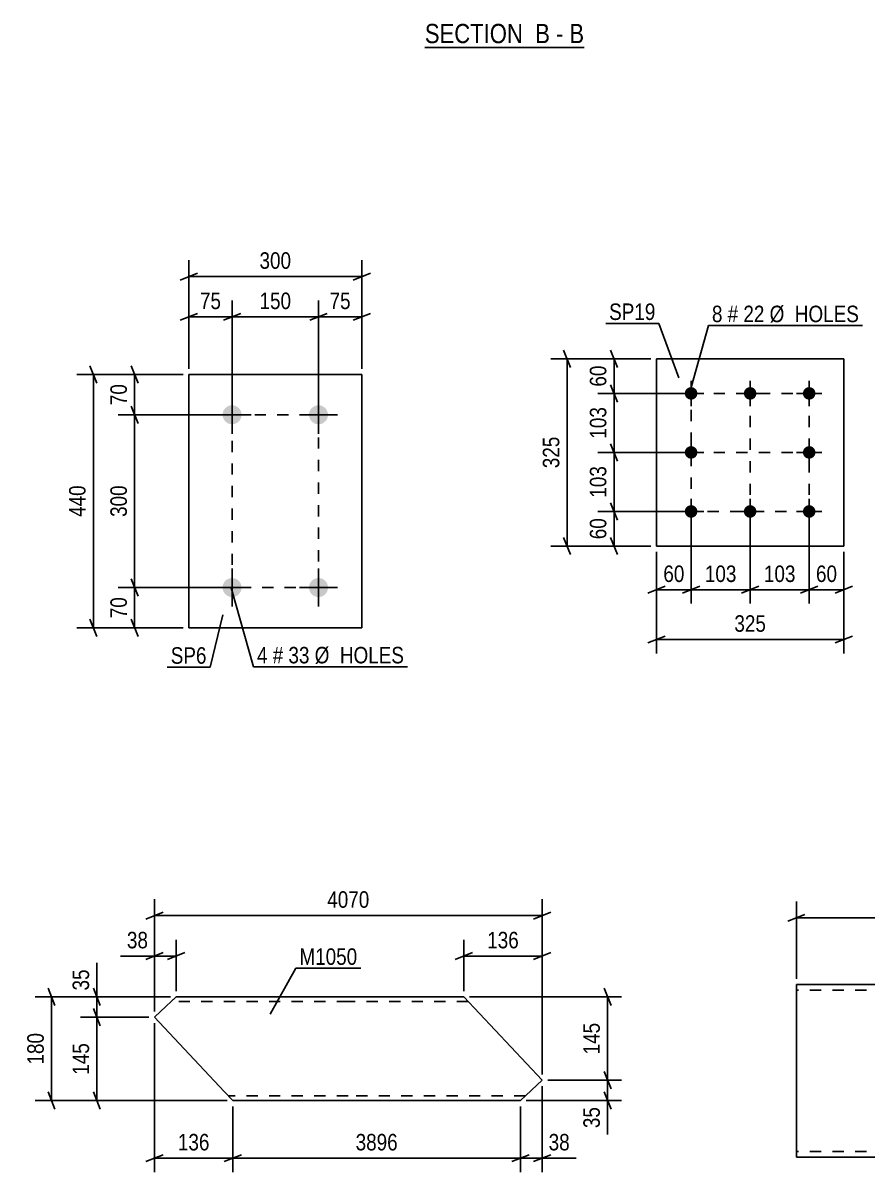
# Model space of a CAD drawing. Header units: millimetres. Extents: x 0 to 1189, y 0 to 841.
# Drawn here: x 473.3 to 619.8, y 185.2 to 384.7 of the extents above; entities that cross this region are included whole.
import ezdxf

# ---------------------------------------------------------------- set-up
doc = ezdxf.new("R2010")
doc.units = ezdxf.units.MM
doc.linetypes.add('DXK_LINE_DOT2', pattern=[3.9198, 1.9599, -1.9599])
doc.styles.add('Arial Narrow', font='ARIALN.TTF', dxfattribs={"height": 0.2})

# ---------------------------------------------------------------- blocks, each defined once
blk = doc.blocks.new('Unknown-761551702-13 - 3599')
at = {"color": 6, "linetype": 'Continuous'}
blk.add_line((543.06, 380.49), (570.71, 380.49), dxfattribs=at)
at = {"color": 0, "linetype": 'Continuous'}
for points in [[(561.17, 381.24), (561.17, 384.74), (543.06, 384.74), (543.06, 381.24)], [(564.78, 381.24), (564.78, 384.74), (562.22, 384.74), (562.22, 381.24)], [(567.1, 381.24), (567.1, 384.74), (565.83, 384.74), (565.83, 381.24)], [(570.71, 381.24), (570.71, 384.74), (568.15, 384.74), (568.15, 381.24)]]:
    blk.add_wipeout(points, dxfattribs=at)
at = {"color": 7, "linetype": 'Continuous', "style": 'Arial Narrow'}
for s, p in [('SECTION ', (543.06, 381.24)), ('B', (562.22, 381.24)), ('B', (568.15, 381.24)), ('-', (565.83, 381.24))]:
    blk.add_text(s, height=3.34, dxfattribs=at).set_placement(p)
blk = doc.blocks.new('Part-761551702-22329 - 22328')
at = {"color": 2, "linetype": 'Continuous'}
for p, q in [((499.87, 215.62), (498.17, 214.02)), ((529.72, 215.62), (499.87, 215.62)), ((549.82, 215.62), (529.82, 215.62)), ((563.43, 201.15), (549.82, 215.62)), ((498.17, 214.02), (496.11, 212.09)), ((508.22, 199.22), (496.11, 212.09)), ((563.43, 201.15), (559.67, 197.62)), ((509.72, 197.62), (508.22, 199.22)), ((509.72, 197.62), (529.72, 197.62)), ((529.82, 197.62), (559.67, 197.62))]:
    blk.add_line(p, q, dxfattribs=at)
at = {"color": 7, "linetype": 'DXK_LINE_DOT2'}
for p, q in [((499.87, 215.62), (498.82, 214.63)), ((529.72, 214.82), (499.02, 214.82)), ((550.57, 214.82), (529.82, 214.82)), ((509.61, 197.74), (508.22, 199.22)), ((529.72, 198.42), (508.97, 198.42)), ((560.52, 198.42), (529.82, 198.42))]:
    blk.add_line(p, q, dxfattribs=at)
blk = doc.blocks.new('Part-761551702-22372 - 22371')
at = {"color": 2, "linetype": 'Continuous'}
for p, q in [((583.28, 293.92), (583.28, 326.42)), ((583.28, 326.42), (615.78, 326.42)), ((615.78, 326.42), (615.78, 293.92)), ((615.78, 293.92), (583.28, 293.92))]:
    blk.add_line(p, q, dxfattribs=at)
blk = doc.blocks.new('Bolt-761551702-22373 - 22371')
at = {"linetype": 'Continuous'}
for points in [[(589.28, 321.52, -1), (589.28, 319.32, -1)], [(599.53, 321.52, -1), (599.53, 319.32, -1)], [(609.78, 321.52, -1), (609.78, 319.32, -1)], [(589.28, 311.27, -1), (589.28, 309.07, -1)], [(609.78, 311.27, -1), (609.78, 309.07, -1)], [(589.28, 301.02, -1), (589.28, 298.82, -1)], [(599.53, 301.02, -1), (599.53, 298.82, -1)], [(609.78, 301.02, -1), (609.78, 298.82, -1)]]:
    blk.add_hatch(color=1, dxfattribs=at).paths.add_polyline_path(points)
at = {"color": 1, "linetype": 'Continuous'}
for p, q in [((589.28, 322.62), (589.28, 318.22)), ((599.53, 322.62), (599.53, 318.22)), ((609.78, 322.62), (609.78, 318.22)), ((587.08, 320.42), (591.48, 320.42)), ((597.33, 320.42), (601.73, 320.42)), ((607.58, 320.42), (611.98, 320.42)), ((589.28, 312.37), (589.28, 307.97)), ((609.78, 312.37), (609.78, 307.97)), ((587.08, 310.17), (591.48, 310.17)), ((607.58, 310.17), (611.98, 310.17)), ((589.28, 302.12), (589.28, 297.72)), ((599.53, 302.12), (599.53, 297.72)), ((609.78, 302.12), (609.78, 297.72)), ((587.08, 299.92), (591.48, 299.92)), ((597.33, 299.92), (601.73, 299.92)), ((607.58, 299.92), (611.98, 299.92))]:
    blk.add_line(p, q, dxfattribs=at)
blk = doc.blocks.new('Part-761551702-22412 - 22411')
at = {"color": 2, "linetype": 'Continuous'}
for p, q in [((627.55, 217.79), (607.55, 217.79)), ((607.55, 189.79), (607.55, 217.79)), ((647.65, 217.79), (627.65, 217.79)), ((647.65, 217.79), (647.65, 187.79)), ((607.55, 189.79), (607.55, 187.79)), ((627.55, 187.79), (607.55, 187.79)), ((647.65, 187.79), (627.65, 187.79))]:
    blk.add_line(p, q, dxfattribs=at)
at = {"color": 7, "linetype": 'DXK_LINE_DOT2'}
for p, q in [((627.55, 216.79), (607.55, 216.79)), ((647.65, 216.79), (627.65, 216.79)), ((607.55, 187.94), (607.55, 189.79)), ((607.55, 188.79), (607.55, 188.86)), ((627.55, 188.79), (607.55, 188.79)), ((647.65, 188.79), (627.65, 188.79)), ((647.65, 188.79), (647.65, 188.86))]:
    blk.add_line(p, q, dxfattribs=at)
blk = doc.blocks.new('Part-761551702-22421 - 22420')
at = {"color": 2, "linetype": 'Continuous'}
for p, q in [((502.09, 279.71), (502.09, 323.71)), ((502.09, 323.71), (532.09, 323.71)), ((532.09, 323.71), (532.09, 279.71)), ((532.09, 279.71), (502.09, 279.71))]:
    blk.add_line(p, q, dxfattribs=at)
blk = doc.blocks.new('Bolt-761551702-22422 - 22420')
at = {"linetype": 'Continuous'}
for points in [[(509.59, 318.36, -1), (509.59, 315.06, -1)], [(524.59, 318.36, -1), (524.59, 315.06, -1)], [(509.59, 288.36, -1), (509.59, 285.06, -1)], [(524.59, 288.36, -1), (524.59, 285.06, -1)]]:
    blk.add_hatch(color=1, dxfattribs=at).paths.add_polyline_path(points)
at = {"color": 1, "linetype": 'Continuous'}
for p, q in [((509.59, 320.01), (509.59, 313.41)), ((524.59, 320.01), (524.59, 313.41)), ((506.29, 316.71), (512.89, 316.71)), ((521.29, 316.71), (527.89, 316.71)), ((509.59, 290.01), (509.59, 283.41)), ((524.59, 290.01), (524.59, 283.41)), ((506.29, 286.71), (512.89, 286.71)), ((521.29, 286.71), (527.89, 286.71))]:
    blk.add_line(p, q, dxfattribs=at)
blk = doc.blocks.new('Rectangle-761551702-24281 - 22371')
at = {"color": 1, "linetype": 'DXK_LINE_DOT2'}
blk.add_lwpolyline([(589.28, 320.42), (609.78, 320.42), (609.78, 299.92), (589.28, 299.92), (589.28, 320.42)], close=True, dxfattribs=at)
blk = doc.blocks.new('Rectangle-761551702-24245 - 22420')
at = {"color": 1, "linetype": 'DXK_LINE_DOT2'}
blk.add_lwpolyline([(509.59, 316.71), (524.59, 316.71), (524.59, 286.71), (509.59, 286.71), (509.59, 316.71)], close=True, dxfattribs=at)
blk = doc.blocks.new('Line-761551702-24291 - 22371')
at = {"color": 1, "linetype": 'DXK_LINE_DOT2'}
blk.add_line((599.53, 320.42), (599.53, 299.92), dxfattribs=at)
blk = doc.blocks.new('Line-761551702-24298 - 22371')
at = {"color": 1, "linetype": 'DXK_LINE_DOT2'}
blk.add_line((589.28, 310.17), (609.78, 310.17), dxfattribs=at)
blk = doc.blocks.new('StraightDimension-761551702-22652 - 22328')
at = {"color": 7, "linetype": 'Continuous'}
for p, q in [((574.18, 202.65), (575.38, 199.65)), ((564.43, 201.15), (577.18, 201.15)), ((574.78, 197.62), (574.78, 201.15)), ((560.67, 197.62), (577.18, 197.62)), ((575.38, 196.12), (574.18, 199.12))]:
    blk.add_line(p, q, dxfattribs=at)
at = {"color": 0}
blk.add_wipeout([(574.03, 197.09), (569.83, 197.09), (569.83, 192.24), (574.03, 192.24)], dxfattribs=at)
at = {"color": 7, "linetype": 'Continuous'}
blk.add_line((574.78, 197.62), (574.78, 191.71), dxfattribs=at)
blk.add_line((574.78, 197.62), (574.78, 191.71), dxfattribs=at)
at = {"color": 3, "style": 'Arial Narrow'}
blk.add_text('35', height=2.863, rotation=90.0002, dxfattribs=at).set_placement((573.43, 192.84))
blk = doc.blocks.new('StraightDimension-761551702-22644 - 22328')
at = {"color": 7, "linetype": 'Continuous'}
for p, q in [((486.71, 210.59), (485.51, 213.59)), ((495.11, 212.09), (483.26, 212.09)), ((486.11, 197.62), (486.11, 212.09)), ((508.72, 197.62), (483.26, 197.62)), ((485.51, 199.12), (486.71, 196.12))]:
    blk.add_line(p, q, dxfattribs=at)
at = {"color": 0}
blk.add_wipeout([(485.36, 208.19), (481.16, 208.19), (481.16, 201.51), (485.36, 201.51)], dxfattribs=at)
at = {"color": 3, "style": 'Arial Narrow'}
blk.add_text('145', height=2.863, rotation=90.0002, dxfattribs=at).set_placement((484.76, 202.11))
blk = doc.blocks.new('StraightDimension-761551702-22651 - 22328')
at = {"color": 7, "linetype": 'Continuous'}
for p, q in [((550.82, 215.62), (577.18, 215.62)), ((575.38, 214.12), (574.18, 217.12)), ((574.78, 201.15), (574.78, 215.62)), ((574.18, 202.65), (575.38, 199.65)), ((564.43, 201.15), (577.18, 201.15))]:
    blk.add_line(p, q, dxfattribs=at)
at = {"color": 0}
blk.add_wipeout([(574.03, 211.73), (569.83, 211.73), (569.83, 205.04), (574.03, 205.04)], dxfattribs=at)
at = {"color": 3, "style": 'Arial Narrow'}
blk.add_text('145', height=2.863, rotation=90.0002, dxfattribs=at).set_placement((573.43, 205.64))
blk = doc.blocks.new('StraightDimension-761551702-22643 - 22328')
at = {"color": 7, "linetype": 'Continuous'}
for p, q in [((498.87, 215.62), (483.26, 215.62)), ((485.51, 217.12), (486.71, 214.12)), ((486.11, 212.09), (486.11, 215.62)), ((486.71, 210.59), (485.51, 213.59)), ((495.11, 212.09), (483.26, 212.09))]:
    blk.add_line(p, q, dxfattribs=at)
at = {"color": 0}
blk.add_wipeout([(485.36, 221), (481.16, 221), (481.16, 216.14), (485.36, 216.14)], dxfattribs=at)
at = {"color": 7, "linetype": 'Continuous'}
blk.add_line((486.11, 215.62), (486.11, 221.52), dxfattribs=at)
blk.add_line((486.11, 215.62), (486.11, 221.52), dxfattribs=at)
at = {"color": 3, "style": 'Arial Narrow'}
blk.add_text('35', height=2.863, rotation=90.0002, dxfattribs=at).set_placement((484.76, 216.74))
blk = doc.blocks.new('StraightDimension-761551702-22635 - 22328')
at = {"color": 7, "linetype": 'Continuous'}
for p, q in [((549.82, 216.62), (549.82, 225.56)), ((563.43, 202.15), (563.43, 225.56)), ((551.32, 223.31), (548.32, 222.11)), ((549.82, 222.71), (563.43, 222.71)), ((561.93, 222.11), (564.93, 223.31))]:
    blk.add_line(p, q, dxfattribs=at)
at = {"color": 0}
blk.add_wipeout([(559.97, 223.46), (559.97, 227.66), (553.28, 227.66), (553.28, 223.46)], dxfattribs=at)
at = {"color": 3, "style": 'Arial Narrow'}
blk.add_text('136', height=2.863, dxfattribs=at).set_placement((553.88, 224.06))
blk = doc.blocks.new('StraightDimension-761551702-24707 - 22328')
at = {"color": 7, "linetype": 'Continuous'}
for p, q in [((496.11, 211.09), (496.11, 185.22)), ((509.72, 196.62), (509.72, 185.22)), ((497.61, 188.22), (494.61, 187.02)), ((496.11, 187.62), (509.72, 187.62)), ((508.22, 187.02), (511.22, 188.22))]:
    blk.add_line(p, q, dxfattribs=at)
at = {"color": 0}
blk.add_wipeout([(506.26, 188.37), (506.26, 192.57), (499.58, 192.57), (499.58, 188.37)], dxfattribs=at)
at = {"color": 3, "style": 'Arial Narrow'}
blk.add_text('136', height=2.863, dxfattribs=at).set_placement((500.18, 188.97))
blk = doc.blocks.new('StraightDimension-761551702-22639 - 22328')
at = {"color": 7, "linetype": 'Continuous'}
for p, q in [((496.11, 213.09), (496.11, 225.56)), ((499.87, 216.62), (499.87, 225.56)), ((494.61, 222.11), (497.61, 223.31)), ((496.11, 222.71), (499.87, 222.71)), ((501.37, 223.31), (498.37, 222.11))]:
    blk.add_line(p, q, dxfattribs=at)
at = {"color": 0}
blk.add_wipeout([(495.59, 223.46), (495.59, 227.66), (490.73, 227.66), (490.73, 223.46)], dxfattribs=at)
at = {"color": 7, "linetype": 'Continuous'}
blk.add_line((496.11, 222.71), (490.21, 222.71), dxfattribs=at)
blk.add_line((496.11, 222.71), (490.21, 222.71), dxfattribs=at)
at = {"color": 3, "style": 'Arial Narrow'}
blk.add_text('38', height=2.863, dxfattribs=at).set_placement((491.33, 224.06))
blk = doc.blocks.new('StraightDimension-761551702-22659 - 22328')
at = {"color": 7, "linetype": 'Continuous'}
for p, q in [((496.11, 213.09), (496.11, 232.6)), ((563.43, 202.15), (563.43, 232.6)), ((497.61, 230.35), (494.61, 229.15)), ((496.11, 229.75), (563.43, 229.75)), ((561.93, 229.15), (564.93, 230.35))]:
    blk.add_line(p, q, dxfattribs=at)
at = {"color": 0}
blk.add_wipeout([(534.03, 230.5), (534.03, 234.7), (525.51, 234.7), (525.51, 230.5)], dxfattribs=at)
at = {"color": 3, "style": 'Arial Narrow'}
blk.add_text('4070', height=2.863, dxfattribs=at).set_placement((526.11, 231.1))
blk = doc.blocks.new('StraightDimension-761551702-24705 - 22328')
at = {"color": 7, "linetype": 'Continuous'}
for p, q in [((563.43, 200.15), (563.43, 185.22)), ((559.67, 196.62), (559.67, 185.22)), ((558.17, 187.02), (561.17, 188.22)), ((559.67, 187.62), (563.43, 187.62)), ((564.93, 188.22), (561.93, 187.02))]:
    blk.add_line(p, q, dxfattribs=at)
at = {"color": 0}
blk.add_wipeout([(568.81, 188.37), (568.81, 192.57), (563.95, 192.57), (563.95, 188.37)], dxfattribs=at)
at = {"color": 7, "linetype": 'Continuous'}
blk.add_line((563.43, 187.62), (569.33, 187.62), dxfattribs=at)
blk.add_line((563.43, 187.62), (569.33, 187.62), dxfattribs=at)
at = {"color": 3, "style": 'Arial Narrow'}
blk.add_text('38', height=2.863, dxfattribs=at).set_placement((564.55, 188.97))
blk = doc.blocks.new('StraightDimension-761551702-24706 - 22328')
at = {"color": 7, "linetype": 'Continuous'}
for p, q in [((509.72, 196.62), (509.72, 185.22)), ((559.67, 196.62), (559.67, 185.22)), ((511.22, 188.22), (508.22, 187.02)), ((509.72, 187.62), (559.67, 187.62)), ((558.17, 187.02), (561.17, 188.22))]:
    blk.add_line(p, q, dxfattribs=at)
at = {"color": 0}
blk.add_wipeout([(538.95, 188.37), (538.95, 192.57), (530.44, 192.57), (530.44, 188.37)], dxfattribs=at)
at = {"color": 3, "style": 'Arial Narrow'}
blk.add_text('3896', height=2.863, dxfattribs=at).set_placement((531.04, 188.97))
blk = doc.blocks.new('StraightDimension-761551702-24772 - 22328')
at = {"color": 7, "linetype": 'Continuous'}
for p, q in [((498.87, 215.62), (475.39, 215.62)), ((478.84, 214.12), (477.64, 217.12)), ((478.24, 197.62), (478.24, 215.62)), ((508.72, 197.62), (475.39, 197.62)), ((477.64, 199.12), (478.84, 196.12))]:
    blk.add_line(p, q, dxfattribs=at)
at = {"color": 0}
blk.add_wipeout([(477.49, 209.96), (473.29, 209.96), (473.29, 203.28), (477.49, 203.28)], dxfattribs=at)
at = {"color": 3, "style": 'Arial Narrow'}
blk.add_text('180', height=2.863, rotation=90.0002, dxfattribs=at).set_placement((476.89, 203.88))
blk = doc.blocks.new('StraightDimension-761551702-22679 - 22371')
at = {"color": 7, "linetype": 'Continuous'}
for p, q in [((575.31, 327.92), (576.51, 324.92)), ((582.28, 326.42), (573.06, 326.42)), ((575.91, 320.42), (575.91, 326.42)), ((576.51, 318.92), (575.31, 321.92)), ((588.28, 320.42), (573.06, 320.42))]:
    blk.add_line(p, q, dxfattribs=at)
at = {"color": 0}
blk.add_wipeout([(575.16, 325.85), (570.96, 325.85), (570.96, 321), (575.16, 321)], dxfattribs=at)
at = {"color": 3, "style": 'Arial Narrow'}
blk.add_text('60', height=2.863, rotation=90.0002, dxfattribs=at).set_placement((574.56, 321.6))
blk = doc.blocks.new('StraightDimension-761551702-22695 - 22371')
at = {"color": 7, "linetype": 'Continuous'}
for p, q in [((568.35, 324.92), (567.15, 327.92)), ((582.28, 326.42), (564.9, 326.42)), ((567.75, 293.92), (567.75, 326.42)), ((567.15, 295.42), (568.35, 292.42)), ((582.28, 293.92), (564.9, 293.92))]:
    blk.add_line(p, q, dxfattribs=at)
at = {"color": 0}
blk.add_wipeout([(567, 313.52), (562.8, 313.52), (562.8, 306.83), (567, 306.83)], dxfattribs=at)
at = {"color": 3, "style": 'Arial Narrow'}
blk.add_text('325', height=2.863, rotation=90.0002, dxfattribs=at).set_placement((566.4, 307.43))
blk = doc.blocks.new('StraightDimension-761551702-22682 - 22371')
at = {"color": 7, "linetype": 'Continuous'}
for p, q in [((575.31, 301.42), (576.51, 298.42)), ((588.28, 299.92), (573.06, 299.92)), ((575.91, 293.92), (575.91, 299.92)), ((576.51, 292.42), (575.31, 295.42)), ((582.28, 293.92), (573.06, 293.92))]:
    blk.add_line(p, q, dxfattribs=at)
at = {"color": 0}
blk.add_wipeout([(575.16, 299.35), (570.96, 299.35), (570.96, 294.5), (575.16, 294.5)], dxfattribs=at)
at = {"color": 3, "style": 'Arial Narrow'}
blk.add_text('60', height=2.863, rotation=90.0002, dxfattribs=at).set_placement((574.56, 295.1))
blk = doc.blocks.new('StraightDimension-761551702-22699 - 22371')
at = {"color": 7, "linetype": 'Continuous'}
for p, q in [((609.78, 298.92), (609.78, 283.92)), ((615.78, 292.92), (615.78, 283.92)), ((608.28, 285.72), (611.28, 286.92)), ((609.78, 286.32), (615.78, 286.32)), ((617.28, 286.92), (614.28, 285.72))]:
    blk.add_line(p, q, dxfattribs=at)
at = {"color": 0}
blk.add_wipeout([(615.21, 287.07), (615.21, 291.27), (610.36, 291.27), (610.36, 287.07)], dxfattribs=at)
at = {"color": 3, "style": 'Arial Narrow'}
blk.add_text('60', height=2.863, dxfattribs=at).set_placement((610.96, 287.67))
blk = doc.blocks.new('StraightDimension-761551702-22702 - 22371')
at = {"color": 7, "linetype": 'Continuous'}
for p, q in [((589.28, 298.92), (589.28, 283.92)), ((583.28, 292.92), (583.28, 283.92)), ((581.78, 285.72), (584.78, 286.92)), ((583.28, 286.32), (589.28, 286.32)), ((590.78, 286.92), (587.78, 285.72))]:
    blk.add_line(p, q, dxfattribs=at)
at = {"color": 0}
blk.add_wipeout([(588.71, 287.07), (588.71, 291.27), (583.86, 291.27), (583.86, 287.07)], dxfattribs=at)
at = {"color": 3, "style": 'Arial Narrow'}
blk.add_text('60', height=2.863, dxfattribs=at).set_placement((584.46, 287.67))
blk = doc.blocks.new('StraightDimension-761551702-22715 - 22371')
at = {"color": 7, "linetype": 'Continuous'}
for p, q in [((583.28, 292.92), (583.28, 275.28)), ((615.78, 292.92), (615.78, 275.28)), ((584.78, 278.28), (581.78, 277.08)), ((583.28, 277.68), (615.78, 277.68)), ((614.28, 277.08), (617.28, 278.28))]:
    blk.add_line(p, q, dxfattribs=at)
at = {"color": 0}
blk.add_wipeout([(602.88, 278.43), (602.88, 282.63), (596.19, 282.63), (596.19, 278.43)], dxfattribs=at)
at = {"color": 3, "style": 'Arial Narrow'}
blk.add_text('325', height=2.863, dxfattribs=at).set_placement((596.79, 279.03))
blk = doc.blocks.new('StraightDimension-761551702-27490 - 22371')
at = {"color": 7, "linetype": 'Continuous'}
for p, q in [((575.31, 311.67), (576.51, 308.67)), ((588.28, 310.17), (573.06, 310.17)), ((575.91, 299.92), (575.91, 310.17)), ((576.51, 298.42), (575.31, 301.42)), ((588.28, 299.92), (573.06, 299.92))]:
    blk.add_line(p, q, dxfattribs=at)
at = {"color": 0}
blk.add_wipeout([(575.16, 308.39), (570.96, 308.39), (570.96, 301.71), (575.16, 301.71)], dxfattribs=at)
at = {"color": 3, "style": 'Arial Narrow'}
blk.add_text('103', height=2.863, rotation=90.0002, dxfattribs=at).set_placement((574.56, 302.31))
blk = doc.blocks.new('StraightDimension-761551702-27492 - 22371')
at = {"color": 7, "linetype": 'Continuous'}
for p, q in [((575.31, 321.92), (576.51, 318.92)), ((588.28, 320.42), (573.06, 320.42)), ((575.91, 310.17), (575.91, 320.42)), ((576.51, 308.67), (575.31, 311.67)), ((588.28, 310.17), (573.06, 310.17))]:
    blk.add_line(p, q, dxfattribs=at)
at = {"color": 0}
blk.add_wipeout([(575.16, 318.64), (570.96, 318.64), (570.96, 311.96), (575.16, 311.96)], dxfattribs=at)
at = {"color": 3, "style": 'Arial Narrow'}
blk.add_text('103', height=2.863, rotation=90.0002, dxfattribs=at).set_placement((574.56, 312.56))
blk = doc.blocks.new('StraightDimension-761551702-27494 - 22371')
at = {"color": 7, "linetype": 'Continuous'}
for p, q in [((589.28, 298.92), (589.28, 283.92)), ((599.53, 298.92), (599.53, 283.92)), ((587.78, 285.72), (590.78, 286.92)), ((589.28, 286.32), (599.53, 286.32)), ((601.03, 286.92), (598.03, 285.72))]:
    blk.add_line(p, q, dxfattribs=at)
at = {"color": 0}
blk.add_wipeout([(597.75, 287.07), (597.75, 291.27), (591.07, 291.27), (591.07, 287.07)], dxfattribs=at)
at = {"color": 3, "style": 'Arial Narrow'}
blk.add_text('103', height=2.863, dxfattribs=at).set_placement((591.67, 287.67))
blk = doc.blocks.new('StraightDimension-761551702-27496 - 22371')
at = {"color": 7, "linetype": 'Continuous'}
for p, q in [((599.53, 298.92), (599.53, 283.92)), ((609.78, 298.92), (609.78, 283.92)), ((598.03, 285.72), (601.03, 286.92)), ((599.53, 286.32), (609.78, 286.32)), ((611.28, 286.92), (608.28, 285.72))]:
    blk.add_line(p, q, dxfattribs=at)
at = {"color": 0}
blk.add_wipeout([(608, 287.07), (608, 291.27), (601.32, 291.27), (601.32, 287.07)], dxfattribs=at)
at = {"color": 3, "style": 'Arial Narrow'}
blk.add_text('103', height=2.863, dxfattribs=at).set_placement((601.92, 287.67))
blk = doc.blocks.new('StraightDimension-761551702-22723 - 22411')
at = {"color": 7, "linetype": 'Continuous'}
for p, q in [((607.55, 218.79), (607.55, 232.21)), ((647.65, 218.79), (647.65, 232.21)), ((609.05, 229.96), (606.05, 228.76)), ((646.15, 228.76), (649.15, 229.96)), ((607.55, 229.36), (647.65, 229.36))]:
    blk.add_line(p, q, dxfattribs=at)
at = {"color": 0}
blk.add_wipeout([(632.77, 230.11), (632.77, 234.31), (622.43, 234.31), (622.43, 230.11)], dxfattribs=at)
at = {"color": 3, "style": 'Arial Narrow'}
blk.add_text('25200', height=2.863, dxfattribs=at).set_placement((623.03, 230.71))
blk = doc.blocks.new('StraightDimension-761551702-22728 - 22420')
at = {"color": 7, "linetype": 'Continuous'}
for p, q in [((493.27, 315.21), (492.07, 318.21)), ((508.59, 316.71), (489.82, 316.71)), ((492.67, 286.71), (492.67, 316.71)), ((492.07, 288.21), (493.27, 285.21)), ((508.59, 286.71), (489.82, 286.71))]:
    blk.add_line(p, q, dxfattribs=at)
at = {"color": 0}
blk.add_wipeout([(491.92, 305.05), (487.72, 305.05), (487.72, 298.37), (491.92, 298.37)], dxfattribs=at)
at = {"color": 3, "style": 'Arial Narrow'}
blk.add_text('300', height=2.863, rotation=90.0002, dxfattribs=at).set_placement((491.32, 298.97))
blk = doc.blocks.new('StraightDimension-761551702-22727 - 22420')
at = {"color": 7, "linetype": 'Continuous'}
for p, q in [((501.09, 323.71), (489.82, 323.71)), ((492.07, 325.21), (493.27, 322.21)), ((492.67, 316.71), (492.67, 323.71)), ((493.27, 315.21), (492.07, 318.21)), ((508.59, 316.71), (489.82, 316.71))]:
    blk.add_line(p, q, dxfattribs=at)
at = {"color": 0}
blk.add_wipeout([(491.92, 322.64), (487.72, 322.64), (487.72, 317.78), (491.92, 317.78)], dxfattribs=at)
at = {"color": 3, "style": 'Arial Narrow'}
blk.add_text('70', height=2.863, rotation=90.0002, dxfattribs=at).set_placement((491.32, 318.38))
blk = doc.blocks.new('StraightDimension-761551702-22743 - 22420')
at = {"color": 7, "linetype": 'Continuous'}
for p, q in [((524.59, 317.71), (524.59, 336.56)), ((532.09, 324.71), (532.09, 336.56)), ((523.09, 333.11), (526.09, 334.31)), ((524.59, 333.71), (532.09, 333.71)), ((533.59, 334.31), (530.59, 333.11))]:
    blk.add_line(p, q, dxfattribs=at)
at = {"color": 0}
blk.add_wipeout([(530.77, 334.46), (530.77, 338.66), (525.91, 338.66), (525.91, 334.46)], dxfattribs=at)
at = {"color": 3, "style": 'Arial Narrow'}
blk.add_text('75', height=2.863, dxfattribs=at).set_placement((526.51, 335.06))
blk = doc.blocks.new('StraightDimension-761551702-22729 - 22420')
at = {"color": 7, "linetype": 'Continuous'}
for p, q in [((492.07, 288.21), (493.27, 285.21)), ((508.59, 286.71), (489.82, 286.71)), ((492.67, 279.71), (492.67, 286.71)), ((501.09, 279.71), (489.82, 279.71)), ((493.27, 278.21), (492.07, 281.21))]:
    blk.add_line(p, q, dxfattribs=at)
at = {"color": 0}
blk.add_wipeout([(491.92, 285.64), (487.72, 285.64), (487.72, 280.78), (491.92, 280.78)], dxfattribs=at)
at = {"color": 3, "style": 'Arial Narrow'}
blk.add_text('70', height=2.863, rotation=90.0002, dxfattribs=at).set_placement((491.32, 281.38))
blk = doc.blocks.new('StraightDimension-761551702-22739 - 22420')
at = {"color": 7, "linetype": 'Continuous'}
for p, q in [((501.09, 323.71), (482.65, 323.71)), ((486.1, 322.21), (484.9, 325.21)), ((485.5, 279.71), (485.5, 323.71)), ((501.09, 279.71), (482.65, 279.71)), ((484.9, 281.21), (486.1, 278.21))]:
    blk.add_line(p, q, dxfattribs=at)
at = {"color": 0}
blk.add_wipeout([(484.75, 305.05), (480.55, 305.05), (480.55, 298.37), (484.75, 298.37)], dxfattribs=at)
at = {"color": 3, "style": 'Arial Narrow'}
blk.add_text('440', height=2.863, rotation=90.0002, dxfattribs=at).set_placement((484.15, 298.97))
blk = doc.blocks.new('StraightDimension-761551702-22744 - 22420')
at = {"color": 7, "linetype": 'Continuous'}
for p, q in [((509.59, 317.71), (509.59, 336.56)), ((524.59, 317.71), (524.59, 336.56)), ((511.09, 334.31), (508.09, 333.11)), ((509.59, 333.71), (524.59, 333.71)), ((523.09, 333.11), (526.09, 334.31))]:
    blk.add_line(p, q, dxfattribs=at)
at = {"color": 0}
blk.add_wipeout([(520.43, 334.46), (520.43, 338.66), (513.75, 338.66), (513.75, 334.46)], dxfattribs=at)
at = {"color": 3, "style": 'Arial Narrow'}
blk.add_text('150', height=2.863, dxfattribs=at).set_placement((514.35, 335.06))
blk = doc.blocks.new('StraightDimension-761551702-22745 - 22420')
at = {"color": 7, "linetype": 'Continuous'}
for p, q in [((502.09, 324.71), (502.09, 336.56)), ((509.59, 317.71), (509.59, 336.56)), ((500.59, 333.11), (503.59, 334.31)), ((502.09, 333.71), (509.59, 333.71)), ((511.09, 334.31), (508.09, 333.11))]:
    blk.add_line(p, q, dxfattribs=at)
at = {"color": 0}
blk.add_wipeout([(508.27, 334.46), (508.27, 338.66), (503.41, 338.66), (503.41, 334.46)], dxfattribs=at)
at = {"color": 3, "style": 'Arial Narrow'}
blk.add_text('75', height=2.863, dxfattribs=at).set_placement((504.01, 335.06))
blk = doc.blocks.new('StraightDimension-761551702-22755 - 22420')
at = {"color": 7, "linetype": 'Continuous'}
for p, q in [((502.09, 324.71), (502.09, 343.56)), ((532.09, 324.71), (532.09, 343.56)), ((503.59, 341.31), (500.59, 340.11)), ((530.59, 340.11), (533.59, 341.31)), ((502.09, 340.71), (532.09, 340.71))]:
    blk.add_line(p, q, dxfattribs=at)
at = {"color": 0}
blk.add_wipeout([(520.43, 341.46), (520.43, 345.66), (513.75, 345.66), (513.75, 341.46)], dxfattribs=at)
at = {"color": 3, "style": 'Arial Narrow'}
blk.add_text('300', height=2.863, dxfattribs=at).set_placement((514.35, 342.06))
blk = doc.blocks.new('Mark-761551702-22924 - 22328')
at = {"color": 0}
blk.add_wipeout([(531.34, 221.19), (531.34, 224.19), (521.28, 224.19), (521.28, 221.19)], dxfattribs=at)
blk.add_wipeout([(531.34, 221.19), (531.34, 224.19), (521.28, 224.19), (521.28, 221.19)], dxfattribs=at)
at = {"color": 30, "linetype": 'Continuous'}
for p, q in [((516.21, 212.61), (520.68, 220.59)), ((520.68, 220.59), (531.94, 220.59))]:
    blk.add_line(p, q, dxfattribs=at)
at = {"color": 3, "style": 'Arial Narrow'}
blk.add_text('M1050', height=2.863, dxfattribs=at).set_placement((521.28, 221.19))
blk = doc.blocks.new('Mark-761551702-22933 - 22371')
at = {"color": 0}
blk.add_wipeout([(583.09, 333.17), (583.09, 336.17), (575.05, 336.17), (575.05, 333.17)], dxfattribs=at)
blk.add_wipeout([(583.09, 333.17), (583.09, 336.17), (575.05, 336.17), (575.05, 333.17)], dxfattribs=at)
at = {"color": 30, "linetype": 'Continuous'}
for p in [(574.45, 332.57), (587.14, 323.14)]:
    blk.add_line(p, (583.69, 332.57), dxfattribs=at)
at = {"color": 3, "style": 'Arial Narrow'}
blk.add_text('SP19', height=2.863, dxfattribs=at).set_placement((575.05, 333.17))
blk = doc.blocks.new('Mark-761551702-22936 - 22371')
at = {"color": 0}
blk.add_wipeout([(594.73, 332.79), (594.73, 335.79), (592.9, 335.79), (592.9, 332.79)], dxfattribs=at)
blk.add_wipeout([(594.73, 332.79), (594.73, 335.79), (592.9, 335.79), (592.9, 332.79)], dxfattribs=at)
at = {"color": 7, "linetype": 'Continuous'}
blk.add_line((588.92, 320.25), (592.3, 332.19), dxfattribs=at)
at = {"color": 3, "style": 'Arial Narrow'}
blk.add_text('8', height=2.86, dxfattribs=at).set_placement((592.9, 332.79))
at = {"color": 0}
blk.add_wipeout([(597.45, 332.79), (597.45, 335.79), (595.63, 335.79), (595.63, 332.79)], dxfattribs=at)
blk.add_wipeout([(597.45, 332.79), (597.45, 335.79), (595.63, 335.79), (595.63, 332.79)], dxfattribs=at)
blk.add_wipeout([(602.01, 332.79), (602.01, 335.79), (598.35, 335.79), (598.35, 332.79)], dxfattribs=at)
blk.add_wipeout([(602.01, 332.79), (602.01, 335.79), (598.35, 335.79), (598.35, 332.79)], dxfattribs=at)
at = {"color": 3, "style": 'Arial Narrow'}
for s, height, p in [('#', 2.86, (595.63, 332.79)), ('22', 2.863, (598.35, 332.79))]:
    blk.add_text(s, height=height, dxfattribs=at).set_placement(p)
at = {"color": 0}
blk.add_wipeout([(618.44, 332.79), (618.44, 335.79), (602.91, 335.79), (602.91, 332.79)], dxfattribs=at)
blk.add_wipeout([(618.44, 332.79), (618.44, 335.79), (602.91, 335.79), (602.91, 332.79)], dxfattribs=at)
at = {"color": 7, "linetype": 'Continuous'}
blk.add_line((592.3, 332.19), (619.04, 332.19), dxfattribs=at)
at = {"color": 3, "style": 'Arial Narrow'}
blk.add_text('Ø  HOLES', height=2.863, dxfattribs=at).set_placement((602.91, 332.79))
blk = doc.blocks.new('Mark-761551702-22943 - 22420')
at = {"color": 0}
blk.add_wipeout([(505.16, 273.48), (505.16, 276.48), (498.94, 276.48), (498.94, 273.48)], dxfattribs=at)
blk.add_wipeout([(505.16, 273.48), (505.16, 276.48), (498.94, 276.48), (498.94, 273.48)], dxfattribs=at)
at = {"color": 30, "linetype": 'Continuous'}
for p in [(507.96, 281.98), (498.34, 272.88)]:
    blk.add_line(p, (505.76, 272.88), dxfattribs=at)
at = {"color": 3, "style": 'Arial Narrow'}
blk.add_text('SP6', height=2.863, dxfattribs=at).set_placement((498.94, 273.48))
blk = doc.blocks.new('Mark-761551702-22946 - 22420')
at = {"color": 0}
blk.add_wipeout([(515.75, 273.54), (515.75, 276.54), (513.92, 276.54), (513.92, 273.54)], dxfattribs=at)
blk.add_wipeout([(515.75, 273.54), (515.75, 276.54), (513.92, 276.54), (513.92, 273.54)], dxfattribs=at)
at = {"color": 7, "linetype": 'Continuous'}
blk.add_line((509.45, 286.67), (513.32, 272.94), dxfattribs=at)
at = {"color": 3, "style": 'Arial Narrow'}
blk.add_text('4', height=2.86, dxfattribs=at).set_placement((513.92, 273.54))
at = {"color": 0}
blk.add_wipeout([(518.47, 273.54), (518.47, 276.54), (516.65, 276.54), (516.65, 273.54)], dxfattribs=at)
blk.add_wipeout([(518.47, 273.54), (518.47, 276.54), (516.65, 276.54), (516.65, 273.54)], dxfattribs=at)
blk.add_wipeout([(523.03, 273.54), (523.03, 276.54), (519.37, 276.54), (519.37, 273.54)], dxfattribs=at)
blk.add_wipeout([(523.03, 273.54), (523.03, 276.54), (519.37, 276.54), (519.37, 273.54)], dxfattribs=at)
at = {"color": 3, "style": 'Arial Narrow'}
for s, height, p in [('#', 2.86, (516.65, 273.54)), ('33', 2.863, (519.37, 273.54))]:
    blk.add_text(s, height=height, dxfattribs=at).set_placement(p)
at = {"color": 0}
blk.add_wipeout([(539.46, 273.54), (539.46, 276.54), (523.93, 276.54), (523.93, 273.54)], dxfattribs=at)
blk.add_wipeout([(539.46, 273.54), (539.46, 276.54), (523.93, 276.54), (523.93, 273.54)], dxfattribs=at)
at = {"color": 7, "linetype": 'Continuous'}
blk.add_line((513.32, 272.94), (540.06, 272.94), dxfattribs=at)
at = {"color": 3, "style": 'Arial Narrow'}
blk.add_text('Ø  HOLES', height=2.863, dxfattribs=at).set_placement((523.93, 273.54))

msp = doc.modelspace()

# ---------------------------------------------------------------- block references
for name in ['Unknown-761551702-13 - 3599', 'Part-761551702-22372 - 22371', 'Part-761551702-22421 - 22420', 'Bolt-761551702-22373 - 22371', 'Bolt-761551702-22422 - 22420', 'Rectangle-761551702-24281 - 22371', 'Line-761551702-24291 - 22371', 'Rectangle-761551702-24245 - 22420', 'Line-761551702-24298 - 22371', 'StraightDimension-761551702-22723 - 22411', 'Part-761551702-22412 - 22411', 'Part-761551702-22329 - 22328']:
    msp.add_blockref(name, (0, 0))

# ---------------------------------------------------------------- next in the draw order: block references
for name in ['StraightDimension-761551702-22743 - 22420', 'StraightDimension-761551702-22679 - 22371', 'StraightDimension-761551702-22728 - 22420', 'StraightDimension-761551702-22699 - 22371', 'StraightDimension-761551702-22644 - 22328', 'StraightDimension-761551702-22652 - 22328']:
    msp.add_blockref(name, (0, 0))

# ---------------------------------------------------------------- next in the draw order: block references
for name in ['StraightDimension-761551702-22695 - 22371', 'StraightDimension-761551702-22727 - 22420', 'StraightDimension-761551702-22729 - 22420', 'StraightDimension-761551702-22643 - 22328', 'StraightDimension-761551702-22651 - 22328']:
    msp.add_blockref(name, (0, 0))

# ---------------------------------------------------------------- next in the draw order: block references
for name in ['StraightDimension-761551702-22744 - 22420', 'Mark-761551702-22933 - 22371', 'StraightDimension-761551702-22739 - 22420', 'StraightDimension-761551702-22682 - 22371', 'Mark-761551702-22946 - 22420', 'StraightDimension-761551702-22639 - 22328', 'StraightDimension-761551702-22635 - 22328', 'StraightDimension-761551702-24707 - 22328', 'StraightDimension-761551702-24705 - 22328']:
    msp.add_blockref(name, (0, 0))

# ---------------------------------------------------------------- next in the draw order: block references
for name in ['StraightDimension-761551702-22745 - 22420', 'StraightDimension-761551702-22702 - 22371', 'Mark-761551702-22943 - 22420', 'StraightDimension-761551702-22659 - 22328', 'StraightDimension-761551702-24706 - 22328']:
    msp.add_blockref(name, (0, 0))

# ---------------------------------------------------------------- next in the draw order: block references
for name in ['StraightDimension-761551702-22755 - 22420', 'StraightDimension-761551702-27490 - 22371', 'StraightDimension-761551702-22715 - 22371', 'Mark-761551702-22924 - 22328', 'StraightDimension-761551702-24772 - 22328']:
    msp.add_blockref(name, (0, 0))

# ---------------------------------------------------------------- next in the draw order: block references
for name in ['StraightDimension-761551702-27492 - 22371', 'StraightDimension-761551702-27494 - 22371']:
    msp.add_blockref(name, (0, 0))

# ---------------------------------------------------------------- next in the draw order: block references
for name in ['Mark-761551702-22936 - 22371', 'StraightDimension-761551702-27496 - 22371']:
    msp.add_blockref(name, (0, 0))

doc.saveas('drawing.dxf')
